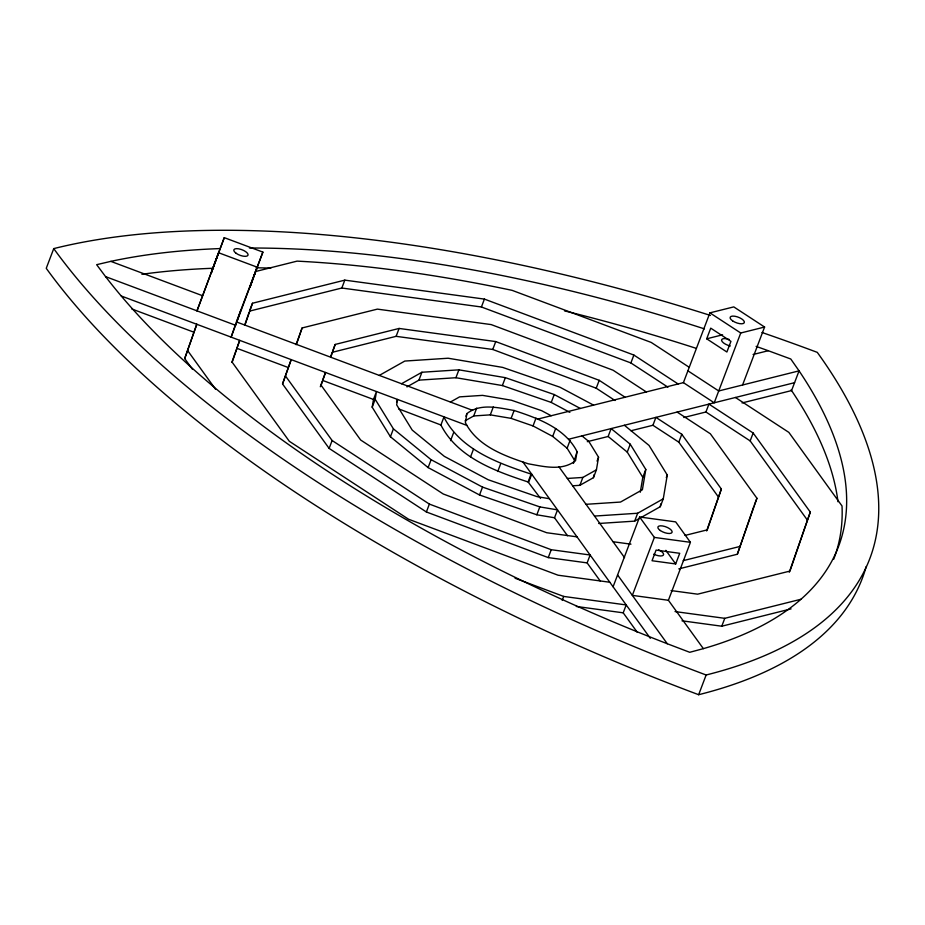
<?xml version="1.0" encoding="UTF-8"?>
<svg xmlns="http://www.w3.org/2000/svg" width="925" height="925" viewBox="0 0 925 925"><rect width="100%" height="100%" fill="white"/><g stroke="black" fill="none" stroke-linecap="round" stroke-linejoin="round"><path stroke-width="1.39" d="M372.185 407.185L373.48 399.45L376.475 391.564L375.18 399.299L372.185 407.185L390.419 436.75L428.113 467.587L479.52 494.991L536.835 514.786L554.526 517.769L567.511 535.737M540.558 498.436L528.082 481.971C495.291 471.183 457.574 457.678 440.913 424.991L398.548 408.827M466.917 413.579L465.391 422.679C477.416 446.278 504.657 456.037 528.337 463.818C543.773 466.489 561.984 471.345 575.535 460.731L577.073 451.631C565.036 428.021 537.795 418.273 514.115 410.48C498.691 407.821 480.468 402.965 466.917 413.579L465.922 416.204M573.419 463.413L577.073 451.631M572.806 485.787L579.871 485.324L593.434 477.693L593.908 474.883M593.434 477.693L596.428 469.808L598.544 457.193L588.89 441.537L581.975 435.883M640.297 492.227L642.806 477.335L645.8 469.449L630.249 444.22L611.136 428.587L608.141 436.473L587.306 441.676M645.8 469.449L642.389 489.753L620.525 502.055L586.022 504.31M598.706 523.481L634.654 521.133L660.277 506.703L660.751 503.905M660.277 506.703L663.271 498.818L667.272 475.011L649.038 445.434L624.387 425.269M224.266 237.656L197.002 310.846L224.266 237.656L262.885 252.109L231.123 337.139L235.933 323.172M184.699 358.576L196.794 324.282L184.699 358.576L192.296 369.098M240.87 310.072L235.621 325.311L105.566 276.621L96.651 264.677L110.815 261.37A793.615 310.095 20.8 0 1 219.93 248.582M253.438 277.211L250.004 287.201L257.485 266.562L253.947 275.881M231.828 362.392L239.702 340.354L232.163 362.218L289.305 441.283L408.572 519.237L558.041 575.2L609.806 582.241M244.616 325.276L249.056 312.407M244.952 325.114L252.49 303.238L344.817 280.136L484.411 299.099L633.879 355.061L678.106 383.967M282.541 383.944L291.19 359.628L282.541 383.944L329.127 448.405L426.379 511.976L548.248 557.602L587.132 562.886L600.244 581.039M296.058 344.69L302.105 327.959L377.388 309.123L491.21 324.594L613.078 370.22L646.298 391.934M296.439 344.389L302.105 327.959M320.316 386.766L322.085 381.643M330.861 356.171L332.179 352.333L396.108 336.33L492.748 349.465L596.22 388.211L615.044 400.513M330.768 357.235L335.174 344.447L399.103 328.444L495.742 341.579L599.215 380.325L625.092 397.241M706.631 530.938L721.35 489.024L681.794 434.288L655.918 417.383L652.923 425.269L630.989 430.749M721.35 489.024L707.278 529.863L685.043 535.425M678.8 568.887L737.352 554.237L753.921 506.137M737.352 554.237L756.928 498.251L710.342 433.779L677.123 412.076M789.279 572.251L810.288 512.08L753.158 433.016L708.92 404.109L705.925 411.995L683.806 417.533M810.288 512.08L789.962 571.072L697.635 594.174L671.053 590.566M710.469 315.448A872.969 341.094 20.8 0 0 53.742 248.605L46.25 268.319A872.969 341.094 20.8 0 0 698.653 694.71A872.969 341.094 20.8 0 0 866.193 566.516M262.885 252.109L236.372 321.9L472.629 410.353M252.49 303.238L249.496 311.124L341.822 288.022L481.416 306.984L630.885 362.947L667.942 387.17M341.822 288.022L344.817 280.136M332.688 351.014L335.174 344.447M329.127 448.405L332.121 440.52L285.536 376.059M396.108 336.33L399.103 328.444M396.571 402.086L397.565 399.461L396.663 404.861L412.215 430.09L444.358 456.383L488.215 479.763L537.09 496.644L549.462 498.725M390.419 436.75L393.414 428.865L375.18 399.299M406.931 386.893L418.933 380.14L421.927 372.255L458.904 369.838L505.362 377.666L554.237 394.547L580.31 408.445M481.416 306.984L484.411 299.099M418.933 380.14L455.909 377.724L458.904 369.838M440.913 424.991L443.908 417.106C460.569 449.793 498.286 463.298 531.077 474.086L531.725 474.19L528.73 482.075M428.113 467.587L431.108 459.702L393.414 428.865M450.567 440.658L453.562 432.773M426.379 511.976L429.373 504.09L332.121 440.52M492.748 349.465L495.742 341.579M465.067 420.817L473.716 415.949L476.71 408.064M470.524 456.973L473.519 449.087M473.716 415.949L490.296 414.863L493.291 406.977M455.909 377.724L502.368 385.552L505.362 377.666M479.52 494.991L482.526 487.105L431.108 459.702M490.296 414.863L511.12 418.366L514.115 410.48M497.743 471.484L500.737 463.598M574.078 459.517L567.106 448.209L552.688 436.415L533.031 425.939L536.026 418.054M569.869 412.353L551.242 402.433L554.237 394.547M528.082 481.971L531.077 474.086M552.688 436.415L555.682 428.529M536.835 514.786L539.83 506.9L557.521 509.883L554.526 517.769M567.106 448.209L570.101 440.323M596.22 388.211L599.215 380.325M548.248 557.602L551.242 549.716L590.127 555L587.132 562.886M579.871 485.324L582.866 477.439L596.428 469.808M630.885 362.947L633.879 355.061M597.053 461.136L598.544 457.193M562.203 600.383L563.707 596.44L626.202 604.938L623.207 612.824L637.348 632.388M642.806 477.335L627.254 452.105L630.249 444.22M537.899 419.06L683.413 382.649L709.914 312.858L733.768 306.892L764.593 327.034L742.578 384.985M634.654 521.133L637.649 513.248L663.271 498.818M706.688 338.804L710.735 328.155L730.935 341.36L726.888 352.009L706.688 338.804L722.587 334.815M613.09 586.774L639.591 516.994L675.666 521.885L690.42 542.316L668.405 600.279L703.358 648.645L689.738 652.298L667.295 643.742A793.615 310.095 20.8 0 1 105.566 276.621M718.355 496.91L678.8 442.173L681.794 434.288M666.278 477.635L667.272 475.011M639.591 516.994L654.357 537.413L632.342 595.376L668.405 600.279M764.593 327.034L740.74 333L714.227 402.791L683.413 382.649M675.678 563.949L679.725 553.3L656.079 550.086L652.032 560.735L675.678 563.949L665.838 550.329M807.294 519.966L750.163 440.901L753.158 433.016M754.43 504.819L756.928 498.251M682.003 620.814L721.778 626.213L724.772 618.328L801.015 599.25M698.653 694.71L706.133 674.996A872.969 341.094 20.8 0 0 817.284 352.367A872.969 341.094 20.8 0 0 761.969 332.48M379.308 375.411L404.803 361.062L448.151 358.229L502.633 367.398L559.937 387.205L593.561 405.127M401.531 383.736L421.927 372.255M450.417 402.04L459.598 396.871L482.538 395.368L511.386 400.224L541.715 410.712L551.161 415.741M255.497 271.534L297.087 261.127A793.615 310.095 20.8 0 1 512.092 290.346L651.212 342.435L689.183 367.26M753.089 354.506L768.247 350.714L790.782 359.004L799.061 370.856A793.615 310.095 20.8 0 1 703.358 648.645M568.725 439.202L794.563 382.684M742.058 402.953L791.569 390.57L799.061 370.856L718.725 390.963L687.899 370.821M683.193 560.654L740.358 546.351M721.778 626.213L791.083 608.87M567.337 478.456L582.866 477.439M594.521 516.069L637.649 513.248M654.357 537.413L690.42 542.316M577.003 536.847L546.71 532.731L443.237 493.985L360.658 440.011L321.114 385.274L325.519 372.486L322.524 380.372L373.48 399.45M613.067 541.738L630.966 544.178M675.053 611.575L724.772 618.328M576.333 606.453L623.207 612.824M502.368 385.552L551.242 402.433M511.12 418.366L533.031 425.939M482.526 487.105L539.83 506.9M219.017 252.895L257.636 267.348M110.815 261.37L202.251 295.607M121.291 296.012L467.125 425.5M131.778 308.95L193.799 332.167M236.708 348.239L288.195 367.514M429.373 504.09L551.242 549.716M515.075 578.241L563.707 596.44M709.914 312.858L740.74 333M735.433 397.484L788.84 432.38L842.016 505.975A793.615 310.095 20.8 0 1 833.668 559.29M705.925 411.995L750.163 440.901M652.923 425.269L678.8 442.173M608.141 436.473L627.254 452.105M558.839 466.697L624.548 557.636M617.576 574.945L667.295 643.742M522.868 461.933L650.321 638.308M187.694 350.691L215.548 389.24M791.072 389.83L791.569 390.57A793.615 310.095 20.8 0 1 837.981 501.755M706.133 674.996A872.969 341.094 20.8 0 1 53.742 248.605M249.426 248.016A793.615 310.095 20.8 0 1 704.445 328.884M756.107 346.378A793.615 310.095 20.8 0 1 768.247 350.714M141.907 274.286A793.615 310.095 20.8 0 1 213.49 268.25M256.098 267.799A793.615 310.095 20.8 0 1 270.828 268.1M564.528 310.892A793.615 310.095 20.8 0 1 696.363 348.401M730.345 345.973A7.562 2.948 20.8 0 1 721.593 340.412A7.562 2.948 20.8 0 1 729.282 339.487M658.542 549.785A7.562 2.948 20.8 0 1 663.19 555.301A7.562 2.948 20.8 0 1 653.709 554.144M214.82 262.746L211.386 272.736L218.867 252.109L214.82 262.746M732.623 320.871A7.562 2.948 20.8 0 0 744.278 322.721A7.562 2.948 20.8 0 0 734.855 316.246A7.562 2.948 20.8 0 0 732.623 320.871M660.334 530.545A7.562 2.948 20.8 0 0 672.024 532.453A7.562 2.948 20.8 0 0 662.67 525.967A7.562 2.948 20.8 0 0 660.334 530.545M236.083 253.253A7.562 2.948 20.8 0 0 247.912 255.392A7.562 2.948 20.8 0 0 238.847 248.848A7.562 2.948 20.8 0 0 236.083 253.253"/></g></svg>
